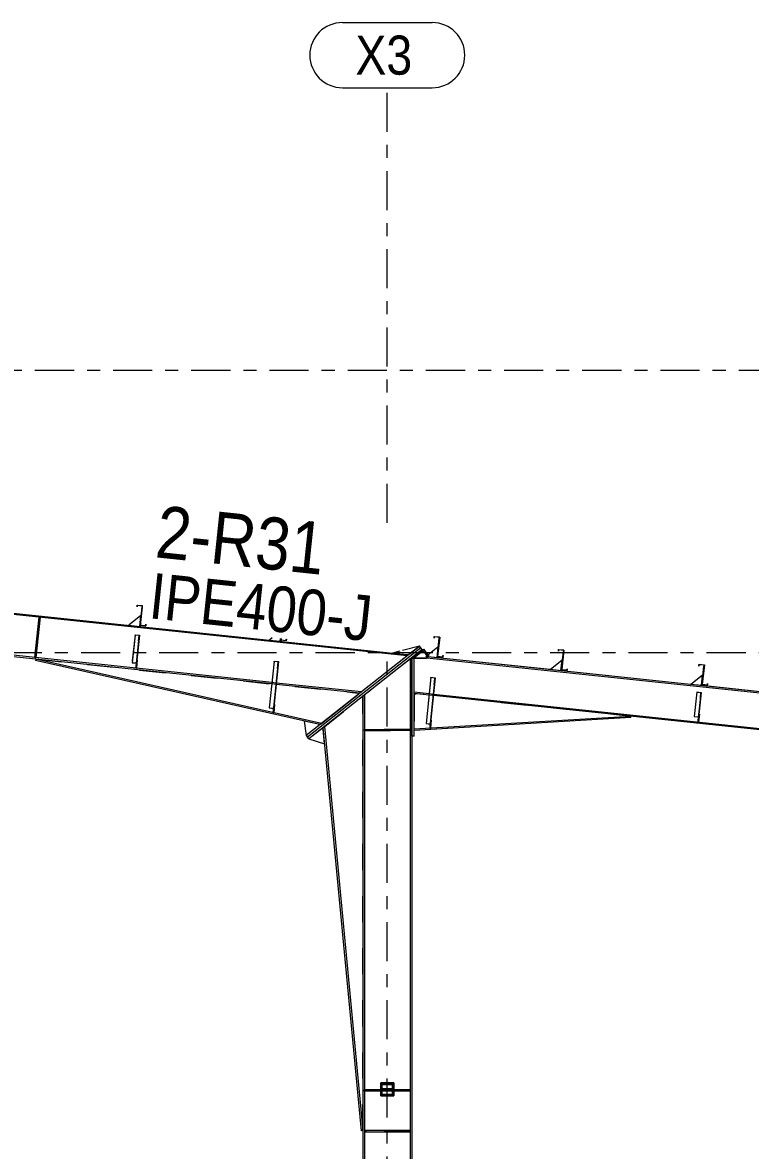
# Model space of a CAD drawing. Header units: millimetres. Extents: x -49 to 773, y -82 to 492.
# Drawn here: x 399.5 to 455.4, y 218.1 to 304.7 of the extents above; entities that cross this region are included whole.
import ezdxf

# ---------------------------------------------------------------- set-up
doc = ezdxf.new("R2010")
doc.units = ezdxf.units.MM
for name, pattern in [('XKITLINE00', [0]), ('XKITLINE02', [4, 2, -2]), ('XKITLINE03', [6, 3, -1, 1, -1])]:
    doc.linetypes.add(name, pattern=pattern)
for name, color, linetype, lineweight in [('Part', 2, 'Continuous', 0), ('PartMark', 7, 'Continuous', 0), ('S-grid', 1, 'Continuous', 0)]:
    doc.layers.add(name, color=color, linetype=linetype, lineweight=lineweight)
doc.styles.add('ARIAL', font='ARIAL.TTF')

# ---------------------------------------------------------------- blocks, each defined once
blk = doc.blocks.new('*A158')
at = {"layer": 'Part'}
blk.add_hatch(color=3, dxfattribs=at).paths.add_polyline_path([(451.254, 253.297), (451.256, 253.317), (451.588, 253.282), (451.546, 252.881), (451.529, 252.882), (451.569, 253.264)], flags=17)
blk = doc.blocks.new('*A238')
at = {"layer": 'Part'}
blk.add_hatch(color=3, dxfattribs=at).paths.add_polyline_path([(418.824, 255.669), (418.827, 255.696), (419.159, 255.661), (419.101, 255.113), (419.084, 255.115), (419.139, 255.635)], flags=17)
blk = doc.blocks.new('*A239')
at = {"layer": 'Part'}
blk.add_hatch(color=3, dxfattribs=at).paths.add_polyline_path([(408.144, 257.686), (408.146, 257.707), (408.477, 257.672), (408.433, 257.252), (408.416, 257.254), (408.459, 257.653)], flags=17)
blk = doc.blocks.new('*A240')
at = {"layer": 'Part'}
blk.add_hatch(color=3, dxfattribs=at).paths.add_polyline_path([(430.843, 254.426), (430.846, 254.453), (431.178, 254.418), (431.12, 253.874), (431.104, 253.876), (431.158, 254.393)], flags=17)
blk = doc.blocks.new('*A275')
at = {"layer": 'Part'}
blk.add_hatch(color=3, dxfattribs=at).paths.add_polyline_path([(419.732, 257.271), (419.744, 257.38), (419.759, 257.379), (419.746, 257.254), (419.331, 257.298), (419.489, 258.791), (419.104, 258.832), (419.093, 258.723), (419.078, 258.724), (419.091, 258.849), (419.505, 258.805), (419.348, 257.311)], flags=17)
blk = doc.blocks.new('*A276')
at = {"layer": 'Part'}
blk.add_hatch(color=3, dxfattribs=at).paths.add_polyline_path([(408.959, 258.407), (408.97, 258.517), (408.985, 258.515), (408.972, 258.391), (408.558, 258.434), (408.715, 259.928), (408.331, 259.968), (408.319, 259.859), (408.304, 259.861), (408.317, 259.985), (408.732, 259.941), (408.574, 258.448)], flags=17)
blk = doc.blocks.new('*A277')
at = {"layer": 'Part'}
blk.add_hatch(color=3, dxfattribs=at).paths.add_polyline_path([(408.959, 258.407), (408.97, 258.517), (408.985, 258.515), (408.972, 258.391), (408.558, 258.434), (408.715, 259.928), (408.331, 259.968), (408.319, 259.859), (408.304, 259.861), (408.317, 259.985), (408.732, 259.941), (408.574, 258.448)], flags=17)
blk = doc.blocks.new('*A278')
at = {"layer": 'Part'}
blk.add_hatch(color=3, dxfattribs=at).paths.add_polyline_path([(431.749, 256.003), (431.761, 256.113), (431.775, 256.111), (431.762, 255.987), (431.348, 256.031), (431.505, 257.524), (431.121, 257.565), (431.109, 257.455), (431.094, 257.457), (431.108, 257.581), (431.522, 257.537), (431.364, 256.044)], flags=17)
blk = doc.blocks.new('*A280')
at = {"layer": 'Part'}
blk.add_hatch(color=3, dxfattribs=at).paths.add_polyline_path([(452.053, 253.862), (452.065, 253.971), (452.079, 253.97), (452.066, 253.845), (451.652, 253.889), (451.809, 255.382), (451.425, 255.423), (451.413, 255.314), (451.399, 255.315), (451.412, 255.439), (451.826, 255.396), (451.668, 253.902)], flags=17)
blk = doc.blocks.new('*A282')
at = {"layer": 'Part'}
h = blk.add_hatch(color=3, dxfattribs=at)
h.paths.add_polyline_path([(427.083, 222.394), (427.083, 223.228), (427.917, 223.228), (427.917, 222.394)], flags=17)
h.paths.add_polyline_path([(427.117, 223.194), (427.117, 222.428), (427.883, 222.428), (427.883, 223.194)])
blk = doc.blocks.new('*A285')
at = {"layer": 'Part'}
blk.add_hatch(color=3, dxfattribs=at).paths.add_polyline_path([(441.279, 254.998), (441.291, 255.108), (441.306, 255.106), (441.293, 254.982), (440.878, 255.025), (441.036, 256.519), (440.651, 256.559), (440.64, 256.45), (440.625, 256.451), (440.638, 256.576), (441.052, 256.532), (440.895, 255.039)], flags=17)
blk = doc.blocks.new('*A286')
at = {"layer": 'Part'}
blk.add_hatch(color=3, dxfattribs=at).paths.add_polyline_path([(431.749, 256.003), (431.761, 256.113), (431.775, 256.111), (431.762, 255.987), (431.348, 256.031), (431.505, 257.524), (431.121, 257.565), (431.109, 257.455), (431.094, 257.457), (431.108, 257.581), (431.522, 257.537), (431.364, 256.044)], flags=17)
blk = doc.blocks.new('*A288')
at = {"layer": 'Part'}
blk.add_hatch(color=3, dxfattribs=at).paths.add_polyline_path([(452.053, 253.862), (452.065, 253.971), (452.079, 253.97), (452.066, 253.845), (451.652, 253.889), (451.809, 255.382), (451.425, 255.423), (451.413, 255.314), (451.399, 255.315), (451.412, 255.439), (451.826, 255.396), (451.668, 253.902)], flags=17)
blk = doc.blocks.new('*A291')
at = {"layer": 'Part'}
blk.add_hatch(color=3, dxfattribs=at).paths.add_polyline_path([(441.279, 254.998), (441.291, 255.108), (441.306, 255.106), (441.293, 254.982), (440.878, 255.025), (441.036, 256.519), (440.651, 256.559), (440.64, 256.45), (440.625, 256.451), (440.638, 256.576), (441.052, 256.532), (440.895, 255.039)], flags=17)
blk = doc.blocks.new('*A292')
at = {"layer": 'Part'}
blk.add_hatch(color=3, dxfattribs=at).paths.add_polyline_path([(419.732, 257.271), (419.744, 257.38), (419.759, 257.379), (419.746, 257.254), (419.331, 257.298), (419.489, 258.791), (419.104, 258.832), (419.093, 258.723), (419.078, 258.724), (419.091, 258.849), (419.505, 258.805), (419.348, 257.311)], flags=17)
blk = doc.blocks.new('*A1010')
at = {"layer": 'S-grid', "color": 1, "linetype": 'XKITLINE03', "lineweight": 0}
blk.add_line((316.464, 278.019), (549.236, 278.019), dxfattribs=at)
blk = doc.blocks.new('*A1011')
at = {"layer": 'S-grid', "color": 1, "linetype": 'XKITLINE03', "lineweight": 0}
blk.add_line((-10, 256.353), (505.59, 256.353), dxfattribs=at)
blk = doc.blocks.new('*A1017')
at = {"layer": 'Part', "color": 7, "linetype": 'XKITLINE02', "lineweight": 0}
for p, q in [((430.257, 256.491), (429.542, 255.927)), ((430.627, 256.022), (430.257, 256.491)), ((429.558, 255.927), (429.542, 255.927)), ((430.627, 256.022), (430.526, 255.941))]:
    blk.add_line(p, q, dxfattribs=at)
at = {"layer": 'Part', "color": 2, "linetype": 'XKITLINE00', "lineweight": 0}
for p, q in [((430.509, 255.927), (429.558, 255.927)), ((430.526, 255.941), (430.509, 255.927))]:
    blk.add_line(p, q, dxfattribs=at)
blk = doc.blocks.new('*A1019')
at = {"layer": 'Part', "color": 7, "linetype": 'XKITLINE02', "lineweight": 0}
for p, q in [((451.412, 251.618), (451.347, 250.997)), ((451.36, 251.121), (451.401, 251.117)), ((451.388, 250.992), (451.454, 251.614)), ((451.454, 251.614), (451.412, 251.618)), ((451.347, 250.997), (451.388, 250.992))]:
    blk.add_line(p, q, dxfattribs=at)
blk = doc.blocks.new('*A1020')
at = {"layer": 'Part', "color": 2, "linetype": 'XKITLINE00', "lineweight": 0}
for p, q in [((451.254, 253.297), (451.058, 251.436)), ((451.254, 253.297), (451.256, 253.317)), ((451.569, 253.264), (451.254, 253.297)), ((451.256, 253.317), (451.588, 253.282)), ((451.529, 252.882), (451.346, 251.143)), ((451.588, 253.282), (451.384, 251.347)), ((451.529, 252.882), (451.569, 253.264)), ((451.529, 252.882), (451.546, 252.881)), ((451.058, 251.436), (451.373, 251.403)), ((451.346, 251.143), (451.362, 251.141))]:
    blk.add_line(p, q, dxfattribs=at)
at = {"layer": 'Part', "color": 7, "linetype": 'XKITLINE02', "lineweight": 0}
for p, q in [((451.059, 251.449), (451.391, 251.415)), ((451.362, 251.141), (451.384, 251.347))]:
    blk.add_line(p, q, dxfattribs=at)
blk = doc.blocks.new('*A1021')
at = {"layer": 'Part', "color": 2, "linetype": 'XKITLINE00', "lineweight": 0}
for p, q in [((439.999, 255.034), (440.916, 255.776)), ((440.828, 254.947), (439.999, 255.034))]:
    blk.add_line(p, q, dxfattribs=at)
at = {"layer": 'Part', "color": 7, "linetype": 'XKITLINE02', "lineweight": 0}
blk.add_line((440.828, 254.947), (440.916, 255.776), dxfattribs=at)
blk = doc.blocks.new('*A1023')
at = {"layer": 'Part', "color": 2, "linetype": 'XKITLINE00', "lineweight": 0}
for p, q in [((451.347, 250.997), (451.384, 251.347)), ((451.454, 251.614), (451.388, 250.992)), ((451.412, 251.618), (451.454, 251.614))]:
    blk.add_line(p, q, dxfattribs=at)
at = {"layer": 'Part', "color": 7, "linetype": 'XKITLINE02', "lineweight": 0}
for p, q in [((451.36, 251.121), (451.401, 251.117)), ((451.384, 251.347), (451.412, 251.618)), ((451.388, 250.992), (451.347, 250.997))]:
    blk.add_line(p, q, dxfattribs=at)
blk = doc.blocks.new('*A1024')
at = {"layer": 'Part', "color": 7, "linetype": 'XKITLINE02', "lineweight": 0}
for p, q in [((451.256, 253.317), (451.058, 251.436)), ((451.569, 253.264), (451.346, 251.143)), ((451.362, 251.141), (451.588, 253.282)), ((451.058, 251.436), (451.373, 251.403)), ((451.059, 251.449), (451.391, 251.415)), ((451.346, 251.143), (451.362, 251.141))]:
    blk.add_line(p, q, dxfattribs=at)
blk = doc.blocks.new('*A1025')
at = {"layer": 'Part', "color": 2, "linetype": 'XKITLINE00', "lineweight": 0}
for p, q in [((450.773, 253.898), (451.689, 254.639)), ((451.602, 253.81), (450.773, 253.898))]:
    blk.add_line(p, q, dxfattribs=at)
at = {"layer": 'Part', "color": 7, "linetype": 'XKITLINE02', "lineweight": 0}
blk.add_line((451.602, 253.81), (451.689, 254.639), dxfattribs=at)
blk = doc.blocks.new('*A1026')
at = {"layer": 'Part', "color": 2, "linetype": 'XKITLINE00', "lineweight": 0}
for p, q in [((451.759, 255.302), (451.602, 253.81)), ((451.801, 255.298), (451.759, 255.302)), ((451.643, 253.806), (451.602, 253.81)), ((451.652, 253.889), (451.643, 253.806))]:
    blk.add_line(p, q, dxfattribs=at)
at = {"layer": 'Part', "color": 7, "linetype": 'XKITLINE02', "lineweight": 0}
blk.add_line((451.652, 253.889), (451.801, 255.298), dxfattribs=at)
blk = doc.blocks.new('*A1027')
at = {"layer": 'Part', "color": 2, "linetype": 'XKITLINE00', "lineweight": 0}
for p, q in [((440.986, 256.439), (440.828, 254.947)), ((441.027, 256.434), (440.986, 256.439)), ((440.87, 254.942), (440.828, 254.947)), ((440.878, 255.025), (440.87, 254.942))]:
    blk.add_line(p, q, dxfattribs=at)
at = {"layer": 'Part', "color": 7, "linetype": 'XKITLINE02', "lineweight": 0}
blk.add_line((440.878, 255.025), (441.027, 256.434), dxfattribs=at)
blk = doc.blocks.new('*A1306')
at = {"layer": 'S-grid', "color": 1, "linetype": 'XKITLINE03', "lineweight": 0}
for p, q in [((427.5, 266.308), (427.5, 299.704)), ((427.5, 160.659), (427.5, 256.554))]:
    blk.add_line(p, q, dxfattribs=at)
at = {"layer": 'S-grid', "color": 3, "style": 'ARIAL', "width": 0.85}
blk.add_text('X3', height=3, dxfattribs=at).set_placement((425.053, 300.704))
blk = doc.blocks.new('*A1307')
at = {"layer": 'Part', "color": 2, "linetype": 'XKITLINE00', "lineweight": 0}
for p, q in [((429.016, 256.084), (330.037, 266.524)), ((330.048, 266.632), (429.138, 256.18)), ((418.641, 253.935), (332.784, 262.991)), ((418.653, 254.043), (332.796, 263.099)), ((425.388, 253.224), (418.973, 253.9)), ((425.509, 253.32), (418.984, 254.008))]:
    blk.add_line(p, q, dxfattribs=at)
at = {"layer": 'Part', "color": 7, "linetype": 'XKITLINE02', "lineweight": 0}
for p, q in [((429.138, 256.18), (425.388, 253.224)), ((418.973, 253.9), (418.641, 253.935)), ((418.984, 254.008), (418.653, 254.043))]:
    blk.add_line(p, q, dxfattribs=at)
blk = doc.blocks.new('*A1324')
at = {"layer": 'Part', "color": 2, "linetype": 'XKITLINE00', "lineweight": 0}
for p, q in [((429.679, 253.19), (429.558, 253.081)), ((446.191, 251.448), (429.558, 250.461)), ((446.196, 251.357), (429.558, 250.369)), ((446.196, 251.357), (446.191, 251.448))]:
    blk.add_line(p, q, dxfattribs=at)
at = {"layer": 'Part', "color": 7, "linetype": 'XKITLINE02', "lineweight": 0}
for p, q in [((429.558, 253.081), (429.558, 250.369)), ((446.191, 251.448), (429.679, 253.19))]:
    blk.add_line(p, q, dxfattribs=at)
blk = doc.blocks.new('*A1325')
at = {"layer": 'Part', "color": 2, "linetype": 'XKITLINE00', "lineweight": 0}
for p, q in [((400.525, 255.846), (400.502, 255.74)), ((422.333, 250.816), (400.502, 255.74)), ((422.443, 250.902), (400.525, 255.846)), ((422.443, 250.902), (425.29, 253.149)), ((425.264, 253.237), (425.291, 253.147)), ((425.29, 253.149), (425.264, 253.237)), ((425.291, 253.147), (425.29, 253.149))]:
    blk.add_line(p, q, dxfattribs=at)
at = {"layer": 'Part', "color": 7, "linetype": 'XKITLINE02', "lineweight": 0}
for p, q in [((400.525, 255.846), (425.264, 253.237)), ((422.333, 250.816), (425.291, 253.147))]:
    blk.add_line(p, q, dxfattribs=at)
blk = doc.blocks.new('*A1326')
at = {"layer": 'Part', "color": 7, "linetype": 'XKITLINE02', "lineweight": 0}
for p, q in [((418.827, 255.696), (418.447, 252.094)), ((419.139, 255.635), (418.742, 251.871)), ((418.759, 251.869), (419.159, 255.661)), ((418.447, 252.094), (418.762, 252.061)), ((418.448, 252.104), (418.78, 252.069)), ((418.742, 251.871), (418.759, 251.869))]:
    blk.add_line(p, q, dxfattribs=at)
blk = doc.blocks.new('*A1327')
at = {"layer": 'Part', "color": 7, "linetype": 'XKITLINE02', "lineweight": 0}
for p, q in [((418.81, 252.358), (418.745, 251.736)), ((418.786, 251.732), (418.852, 252.353)), ((418.852, 252.353), (418.81, 252.358)), ((418.745, 251.736), (418.786, 251.732)), ((418.758, 251.861), (418.799, 251.856))]:
    blk.add_line(p, q, dxfattribs=at)
blk = doc.blocks.new('*A1328')
at = {"layer": 'Part', "color": 2, "linetype": 'XKITLINE00', "lineweight": 0}
for p, q in [((419.302, 257.418), (419.281, 257.22)), ((419.331, 257.298), (419.323, 257.215))]:
    blk.add_line(p, q, dxfattribs=at)
at = {"layer": 'Part', "color": 7, "linetype": 'XKITLINE02', "lineweight": 0}
for p, q in [((419.323, 257.215), (419.281, 257.22)), ((419.331, 257.298), (419.344, 257.414))]:
    blk.add_line(p, q, dxfattribs=at)
blk = doc.blocks.new('*A1329')
at = {"layer": 'Part', "color": 2, "linetype": 'XKITLINE00', "lineweight": 0}
for p, q in [((418.745, 251.736), (418.789, 252.155)), ((418.852, 252.353), (418.786, 251.732)), ((418.81, 252.358), (418.852, 252.353)), ((418.786, 251.732), (418.745, 251.736))]:
    blk.add_line(p, q, dxfattribs=at)
at = {"layer": 'Part', "color": 7, "linetype": 'XKITLINE02', "lineweight": 0}
for p, q in [((418.789, 252.155), (418.81, 252.358)), ((418.758, 251.861), (418.799, 251.856))]:
    blk.add_line(p, q, dxfattribs=at)
blk = doc.blocks.new('*A1330')
at = {"layer": 'Part', "color": 2, "linetype": 'XKITLINE00', "lineweight": 0}
blk.add_line((418.672, 257.485), (418.452, 257.307), dxfattribs=at)
at = {"layer": 'Part', "color": 7, "linetype": 'XKITLINE02', "lineweight": 0}
for p, q in [((418.452, 257.307), (419.281, 257.22)), ((419.281, 257.22), (419.302, 257.418))]:
    blk.add_line(p, q, dxfattribs=at)
blk = doc.blocks.new('*A1331')
at = {"layer": 'Part', "color": 2, "linetype": 'XKITLINE00', "lineweight": 0}
for p, q in [((418.824, 255.669), (418.447, 252.094)), ((419.159, 255.661), (418.789, 252.155)), ((418.824, 255.669), (418.827, 255.696)), ((419.139, 255.635), (418.824, 255.669)), ((418.827, 255.696), (419.159, 255.661)), ((419.084, 255.115), (419.139, 255.635)), ((419.084, 255.115), (418.742, 251.871)), ((419.084, 255.115), (419.101, 255.113)), ((418.447, 252.094), (418.762, 252.061)), ((418.742, 251.871), (418.759, 251.869))]:
    blk.add_line(p, q, dxfattribs=at)
at = {"layer": 'Part', "color": 7, "linetype": 'XKITLINE02', "lineweight": 0}
for p, q in [((418.448, 252.104), (418.78, 252.069)), ((418.759, 251.869), (418.789, 252.155))]:
    blk.add_line(p, q, dxfattribs=at)
blk = doc.blocks.new('*A1332')
at = {"layer": 'Part', "color": 2, "linetype": 'XKITLINE00', "lineweight": 0}
blk.add_line((408.595, 259.185), (407.679, 258.443), dxfattribs=at)
at = {"layer": 'Part', "color": 7, "linetype": 'XKITLINE02', "lineweight": 0}
for p, q in [((408.508, 258.356), (408.595, 259.185)), ((407.679, 258.443), (408.508, 258.356))]:
    blk.add_line(p, q, dxfattribs=at)
blk = doc.blocks.new('*A1333')
at = {"layer": 'Part', "color": 2, "linetype": 'XKITLINE00', "lineweight": 0}
for p, q in [((408.211, 255.144), (408.249, 255.506)), ((408.318, 255.762), (408.252, 255.14)), ((408.276, 255.766), (408.318, 255.762))]:
    blk.add_line(p, q, dxfattribs=at)
at = {"layer": 'Part', "color": 7, "linetype": 'XKITLINE02', "lineweight": 0}
for p, q in [((408.249, 255.506), (408.276, 255.766)), ((408.252, 255.14), (408.211, 255.144)), ((408.224, 255.269), (408.265, 255.264))]:
    blk.add_line(p, q, dxfattribs=at)
blk = doc.blocks.new('*A1334')
at = {"layer": 'Part', "color": 2, "linetype": 'XKITLINE00', "lineweight": 0}
for p, q in [((408.665, 259.848), (408.508, 258.356)), ((408.706, 259.843), (408.665, 259.848)), ((408.558, 258.434), (408.549, 258.352))]:
    blk.add_line(p, q, dxfattribs=at)
at = {"layer": 'Part', "color": 7, "linetype": 'XKITLINE02', "lineweight": 0}
for p, q in [((408.558, 258.434), (408.706, 259.843)), ((408.549, 258.352), (408.508, 258.356))]:
    blk.add_line(p, q, dxfattribs=at)
blk = doc.blocks.new('*A1335')
at = {"layer": 'Part', "color": 7, "linetype": 'XKITLINE02', "lineweight": 0}
for p, q in [((408.276, 255.766), (408.211, 255.144)), ((408.252, 255.14), (408.318, 255.762)), ((408.318, 255.762), (408.276, 255.766)), ((408.211, 255.144), (408.252, 255.14)), ((408.224, 255.269), (408.265, 255.264))]:
    blk.add_line(p, q, dxfattribs=at)
blk = doc.blocks.new('*A1336')
at = {"layer": 'Part', "color": 7, "linetype": 'XKITLINE02', "lineweight": 0}
for p, q in [((408.146, 257.707), (407.92, 255.568)), ((408.459, 257.653), (408.209, 255.286)), ((408.225, 255.284), (408.477, 257.672)), ((407.92, 255.568), (408.235, 255.534)), ((407.922, 255.581), (408.253, 255.546)), ((408.209, 255.286), (408.225, 255.284))]:
    blk.add_line(p, q, dxfattribs=at)
blk = doc.blocks.new('*A1337')
at = {"layer": 'Part', "color": 2, "linetype": 'XKITLINE00', "lineweight": 0}
for p, q in [((408.144, 257.686), (407.92, 255.568)), ((408.144, 257.686), (408.146, 257.707)), ((408.459, 257.653), (408.144, 257.686)), ((408.146, 257.707), (408.477, 257.672)), ((408.416, 257.254), (408.209, 255.286)), ((408.477, 257.672), (408.249, 255.506)), ((408.416, 257.254), (408.459, 257.653)), ((408.416, 257.254), (408.433, 257.252)), ((407.92, 255.568), (408.235, 255.534)), ((408.209, 255.286), (408.225, 255.284))]:
    blk.add_line(p, q, dxfattribs=at)
at = {"layer": 'Part', "color": 7, "linetype": 'XKITLINE02', "lineweight": 0}
for p, q in [((407.922, 255.581), (408.253, 255.546)), ((408.225, 255.284), (408.249, 255.506))]:
    blk.add_line(p, q, dxfattribs=at)
blk = doc.blocks.new('*A1338')
at = {"layer": 'Part', "color": 7, "linetype": 'XKITLINE02', "lineweight": 0}
for p, q in [((422.473, 250.501), (421.484, 249.722)), ((422.689, 249.334), (422.583, 250.454))]:
    blk.add_line(p, q, dxfattribs=at)
at = {"layer": 'Part', "color": 2, "linetype": 'XKITLINE00', "lineweight": 0}
for p, q in [((422.583, 250.454), (422.473, 250.501)), ((421.484, 249.722), (422.689, 249.334))]:
    blk.add_line(p, q, dxfattribs=at)
blk = doc.blocks.new('*A1339')
at = {"layer": 'Part', "color": 2, "linetype": 'XKITLINE00', "lineweight": 0}
for p, q in [((421.114, 251.091), (421.278, 249.984)), ((422.211, 250.843), (422.235, 250.738))]:
    blk.add_line(p, q, dxfattribs=at)
at = {"layer": 'Part', "color": 7, "linetype": 'XKITLINE02', "lineweight": 0}
for p, q in [((422.211, 250.843), (421.114, 251.091)), ((422.235, 250.738), (421.278, 249.984))]:
    blk.add_line(p, q, dxfattribs=at)
blk = doc.blocks.new('*A1340')
at = {"layer": 'Part', "color": 2, "linetype": 'XKITLINE00', "lineweight": 0}
for p, q in [((429.982, 256.845), (421.278, 249.984)), ((430.085, 256.715), (421.381, 249.853)), ((430.085, 256.715), (429.982, 256.845)), ((421.278, 249.984), (421.381, 249.853))]:
    blk.add_line(p, q, dxfattribs=at)
blk = doc.blocks.new('*A1341')
at = {"layer": 'Part', "color": 2, "linetype": 'XKITLINE00', "lineweight": 0}
for p, q in [((430.085, 256.715), (421.381, 249.853)), ((430.188, 256.584), (421.484, 249.722)), ((430.188, 256.584), (430.085, 256.715)), ((421.484, 249.722), (421.381, 249.853))]:
    blk.add_line(p, q, dxfattribs=at)
blk = doc.blocks.new('*A1342')
at = {"layer": 'Part', "color": 7, "linetype": 'XKITLINE02', "lineweight": 0}
for p, q in [((430.846, 254.453), (430.471, 250.892)), ((431.158, 254.393), (430.765, 250.667)), ((430.782, 250.666), (431.178, 254.418)), ((430.471, 250.892), (430.786, 250.859)), ((430.472, 250.902), (430.803, 250.867)), ((430.765, 250.667), (430.782, 250.666))]:
    blk.add_line(p, q, dxfattribs=at)
blk = doc.blocks.new('*A1343')
at = {"layer": 'Part', "color": 7, "linetype": 'XKITLINE02', "lineweight": 0}
for p, q in [((430.834, 251.155), (430.768, 250.533)), ((430.81, 250.529), (430.875, 251.15)), ((430.875, 251.15), (430.834, 251.155)), ((430.768, 250.533), (430.81, 250.529)), ((430.781, 250.657), (430.823, 250.653))]:
    blk.add_line(p, q, dxfattribs=at)
blk = doc.blocks.new('*A1344')
at = {"layer": 'Part', "color": 2, "linetype": 'XKITLINE00', "lineweight": 0}
for p, q in [((430.843, 254.426), (430.471, 250.892)), ((431.104, 253.876), (430.765, 250.667)), ((431.178, 254.418), (430.812, 250.95)), ((430.843, 254.426), (430.846, 254.453)), ((431.158, 254.393), (430.843, 254.426)), ((430.846, 254.453), (431.178, 254.418)), ((431.104, 253.876), (431.158, 254.393)), ((431.104, 253.876), (431.12, 253.874)), ((430.471, 250.892), (430.786, 250.859)), ((430.765, 250.667), (430.782, 250.666))]:
    blk.add_line(p, q, dxfattribs=at)
at = {"layer": 'Part', "color": 7, "linetype": 'XKITLINE02', "lineweight": 0}
for p, q in [((430.472, 250.902), (430.803, 250.867)), ((430.782, 250.666), (430.812, 250.95))]:
    blk.add_line(p, q, dxfattribs=at)
blk = doc.blocks.new('*A1345')
at = {"layer": 'Part', "color": 2, "linetype": 'XKITLINE00', "lineweight": 0}
for p, q in [((428.451, 256.453), (427.894, 256.311)), ((429.982, 256.845), (428.67, 256.51)), ((429.013, 256.193), (429.236, 256.257))]:
    blk.add_line(p, q, dxfattribs=at)
at = {"layer": 'Part', "color": 7, "linetype": 'XKITLINE02', "lineweight": 0}
for p, q in [((427.894, 256.311), (429.013, 256.193)), ((429.236, 256.257), (429.982, 256.845))]:
    blk.add_line(p, q, dxfattribs=at)
blk = doc.blocks.new('*A1346')
at = {"layer": 'Part', "color": 2, "linetype": 'XKITLINE00', "lineweight": 0}
for p, q in [((431.455, 257.444), (431.298, 255.952)), ((431.497, 257.439), (431.455, 257.444)), ((431.339, 255.948), (431.298, 255.952)), ((431.348, 256.031), (431.339, 255.948))]:
    blk.add_line(p, q, dxfattribs=at)
at = {"layer": 'Part', "color": 7, "linetype": 'XKITLINE02', "lineweight": 0}
blk.add_line((431.348, 256.031), (431.497, 257.439), dxfattribs=at)
blk = doc.blocks.new('*A1347')
at = {"layer": 'Part', "color": 2, "linetype": 'XKITLINE00', "lineweight": 0}
for p, q in [((430.622, 256.163), (431.385, 256.781)), ((431.298, 255.952), (430.627, 256.023))]:
    blk.add_line(p, q, dxfattribs=at)
at = {"layer": 'Part', "color": 7, "linetype": 'XKITLINE02', "lineweight": 0}
for p, q in [((431.385, 256.781), (431.298, 255.952)), ((430.469, 256.04), (430.622, 256.163)), ((430.627, 256.023), (430.469, 256.04))]:
    blk.add_line(p, q, dxfattribs=at)
blk = doc.blocks.new('*A1348')
at = {"layer": 'Part', "color": 2, "linetype": 'XKITLINE00', "lineweight": 0}
for p, q in [((430.875, 251.15), (430.81, 250.536)), ((430.834, 251.155), (430.875, 251.15)), ((430.812, 250.95), (430.768, 250.533))]:
    blk.add_line(p, q, dxfattribs=at)
at = {"layer": 'Part', "color": 7, "linetype": 'XKITLINE02', "lineweight": 0}
for p, q in [((430.812, 250.95), (430.834, 251.155)), ((430.81, 250.529), (430.768, 250.533)), ((430.781, 250.657), (430.823, 250.653)), ((430.81, 250.536), (430.81, 250.529))]:
    blk.add_line(p, q, dxfattribs=at)
blk = doc.blocks.new('*A1349')
at = {"layer": 'Part', "color": 2, "linetype": 'XKITLINE00', "lineweight": 0}
for p, q in [((425.742, 250.442), (429.258, 250.442)), ((429.258, 250.359), (425.742, 250.359))]:
    blk.add_line(p, q, dxfattribs=at)
at = {"layer": 'Part', "color": 7, "linetype": 'XKITLINE02', "lineweight": 0}
for p, q in [((425.742, 250.359), (425.742, 250.442)), ((425.867, 250.359), (425.867, 250.442)), ((429.133, 250.359), (429.133, 250.442)), ((429.258, 250.442), (429.258, 250.359))]:
    blk.add_line(p, q, dxfattribs=at)
blk = doc.blocks.new('*A1350')
at = {"layer": 'Part', "color": 7, "linetype": 'XKITLINE02', "lineweight": 0}
for p, q in [((429.258, 250.442), (425.742, 250.442)), ((425.742, 250.359), (425.742, 250.442)), ((425.742, 250.359), (429.258, 250.359)), ((425.867, 250.359), (425.867, 250.442)), ((429.133, 250.359), (429.133, 250.442)), ((429.258, 250.359), (429.258, 250.442))]:
    blk.add_line(p, q, dxfattribs=at)
blk = doc.blocks.new('*A1351')
at = {"layer": 'Part', "color": 2, "linetype": 'XKITLINE00', "lineweight": 0}
for p, q in [((429.392, 249.927), (429.392, 255.927)), ((429.392, 255.927), (429.542, 255.927)), ((429.558, 255.927), (429.543, 255.927)), ((429.558, 249.927), (429.558, 255.927)), ((429.558, 249.927), (429.392, 249.927))]:
    blk.add_line(p, q, dxfattribs=at)
at = {"layer": 'Part', "color": 7, "linetype": 'XKITLINE02', "lineweight": 0}
for p, q in [((429.543, 255.927), (429.542, 255.927)), ((429.542, 255.927), (429.558, 255.927))]:
    blk.add_line(p, q, dxfattribs=at)
blk = doc.blocks.new('*A1352')
at = {"layer": 'Part', "color": 2, "linetype": 'XKITLINE00', "lineweight": 0}
for p, q in [((430.196, 256.569), (429.48, 256.005)), ((430.257, 256.491), (429.542, 255.927)), ((430.257, 256.491), (430.196, 256.569)), ((429.542, 255.927), (429.48, 256.005))]:
    blk.add_line(p, q, dxfattribs=at)
blk = doc.blocks.new('*A1353')
at = {"layer": 'Part', "color": 2, "linetype": 'XKITLINE00', "lineweight": 0}
for p, q in [((430.206, 256.556), (430.271, 256.608)), ((430.627, 256.022), (430.257, 256.491)), ((430.271, 256.608), (430.692, 256.074)), ((430.692, 256.074), (430.627, 256.022))]:
    blk.add_line(p, q, dxfattribs=at)
at = {"layer": 'Part', "color": 7, "linetype": 'XKITLINE02', "lineweight": 0}
blk.add_line((430.257, 256.491), (430.206, 256.556), dxfattribs=at)
blk = doc.blocks.new('*A1396')
at = {"layer": 'Part', "color": 7, "linetype": 'XKITLINE02', "lineweight": 0}
for p, q in [((400.781, 259.062), (400.454, 255.963)), ((400.537, 255.954), (400.864, 259.053)), ((400.768, 258.938), (400.851, 258.929)), ((400.864, 259.053), (400.781, 259.062)), ((400.454, 255.963), (400.537, 255.954)), ((400.467, 256.087), (400.55, 256.078))]:
    blk.add_line(p, q, dxfattribs=at)
blk = doc.blocks.new('*A1397')
at = {"layer": 'Part', "color": 2, "linetype": 'XKITLINE00', "lineweight": 0}
for p, q in [((400.454, 255.963), (400.781, 259.062)), ((400.864, 259.053), (400.537, 255.954))]:
    blk.add_line(p, q, dxfattribs=at)
at = {"layer": 'Part', "color": 7, "linetype": 'XKITLINE02', "lineweight": 0}
for p, q in [((400.768, 258.938), (400.851, 258.929)), ((400.864, 259.053), (400.781, 259.062)), ((400.537, 255.954), (400.454, 255.963)), ((400.55, 256.078), (400.467, 256.087))]:
    blk.add_line(p, q, dxfattribs=at)
blk = doc.blocks.new('*A1453')
at = {"layer": 'Part', "color": 2, "linetype": 'XKITLINE00', "lineweight": 0}
for p, q in [((419.331, 257.298), (419.344, 257.414)), ((419.746, 257.254), (419.331, 257.298)), ((419.358, 257.413), (419.348, 257.311)), ((419.348, 257.311), (419.732, 257.271)), ((419.732, 257.271), (419.743, 257.372)), ((419.743, 257.372), (419.744, 257.38)), ((419.744, 257.38), (419.759, 257.379)), ((419.758, 257.37), (419.746, 257.254)), ((419.759, 257.379), (419.758, 257.37))]:
    blk.add_line(p, q, dxfattribs=at)
blk = doc.blocks.new('*A1454')
at = {"layer": 'Part', "color": 2, "linetype": 'XKITLINE00', "lineweight": 0}
for p, q in [((419.331, 257.298), (419.344, 257.414)), ((419.746, 257.254), (419.331, 257.298)), ((419.358, 257.413), (419.348, 257.311)), ((419.348, 257.311), (419.732, 257.271)), ((419.732, 257.271), (419.743, 257.372)), ((419.743, 257.372), (419.744, 257.38)), ((419.744, 257.38), (419.759, 257.379)), ((419.758, 257.37), (419.746, 257.254)), ((419.759, 257.379), (419.758, 257.37))]:
    blk.add_line(p, q, dxfattribs=at)
blk = doc.blocks.new('*A1455')
at = {"layer": 'Part', "color": 2, "linetype": 'XKITLINE00', "lineweight": 0}
for p, q in [((408.304, 259.861), (408.317, 259.985)), ((408.319, 259.859), (408.304, 259.861)), ((408.317, 259.985), (408.719, 259.942)), ((408.331, 259.968), (408.319, 259.859)), ((408.715, 259.928), (408.331, 259.968)), ((408.558, 258.434), (408.715, 259.928)), ((408.719, 259.942), (408.732, 259.941)), ((408.972, 258.391), (408.558, 258.434)), ((408.585, 258.549), (408.574, 258.448)), ((408.574, 258.448), (408.959, 258.407)), ((408.959, 258.407), (408.969, 258.508)), ((408.969, 258.508), (408.97, 258.517)), ((408.97, 258.517), (408.985, 258.515)), ((408.984, 258.507), (408.972, 258.391)), ((408.985, 258.515), (408.984, 258.507))]:
    blk.add_line(p, q, dxfattribs=at)
blk = doc.blocks.new('*A1456')
at = {"layer": 'Part', "color": 2, "linetype": 'XKITLINE00', "lineweight": 0}
for p, q in [((408.304, 259.861), (408.317, 259.985)), ((408.319, 259.859), (408.304, 259.861)), ((408.317, 259.985), (408.719, 259.942)), ((408.331, 259.968), (408.319, 259.859)), ((408.715, 259.928), (408.331, 259.968)), ((408.558, 258.434), (408.715, 259.928)), ((408.719, 259.942), (408.732, 259.941)), ((408.972, 258.391), (408.558, 258.434)), ((408.585, 258.549), (408.574, 258.448)), ((408.574, 258.448), (408.959, 258.407)), ((408.959, 258.407), (408.969, 258.508)), ((408.969, 258.508), (408.97, 258.517)), ((408.97, 258.517), (408.985, 258.515)), ((408.984, 258.507), (408.972, 258.391)), ((408.985, 258.515), (408.984, 258.507))]:
    blk.add_line(p, q, dxfattribs=at)
blk = doc.blocks.new('*A1457')
at = {"layer": 'Part', "color": 2, "linetype": 'XKITLINE00', "lineweight": 0}
for p, q in [((431.094, 257.457), (431.108, 257.581)), ((431.109, 257.455), (431.094, 257.457)), ((431.108, 257.581), (431.522, 257.537)), ((431.121, 257.565), (431.109, 257.455)), ((431.505, 257.524), (431.121, 257.565)), ((431.348, 256.031), (431.505, 257.524)), ((431.522, 257.537), (431.364, 256.044)), ((431.762, 255.987), (431.348, 256.031)), ((431.364, 256.044), (431.749, 256.003)), ((431.749, 256.003), (431.761, 256.113)), ((431.761, 256.113), (431.775, 256.111)), ((431.775, 256.111), (431.762, 255.987))]:
    blk.add_line(p, q, dxfattribs=at)
blk = doc.blocks.new('*A1459')
at = {"layer": 'Part', "color": 2, "linetype": 'XKITLINE00', "lineweight": 0}
for p, q in [((451.399, 255.315), (451.412, 255.439)), ((451.412, 255.439), (451.826, 255.396)), ((451.425, 255.423), (451.413, 255.314)), ((451.809, 255.382), (451.425, 255.423)), ((451.826, 255.396), (451.668, 253.902)), ((451.413, 255.314), (451.399, 255.315)), ((451.652, 253.889), (451.809, 255.382)), ((452.066, 253.845), (451.652, 253.889)), ((451.668, 253.902), (452.053, 253.862)), ((452.053, 253.862), (452.065, 253.971)), ((452.065, 253.971), (452.079, 253.97)), ((452.079, 253.97), (452.066, 253.845))]:
    blk.add_line(p, q, dxfattribs=at)
blk = doc.blocks.new('*A1460')
at = {"layer": 'Part', "color": 7, "linetype": 'XKITLINE02', "lineweight": 0}
for p, q in [((429.558, 253.203), (429.558, 255.927)), ((429.558, 255.927), (430.509, 255.927)), ((430.526, 255.941), (430.509, 255.927)), ((430.627, 256.023), (430.526, 255.941)), ((431.339, 255.948), (430.627, 256.023)), ((430.627, 256.023), (430.627, 256.022)), ((440.87, 254.942), (439.999, 255.034)), ((451.643, 253.806), (450.773, 253.898)), ((431.033, 253.047), (430.702, 253.082)), ((431.043, 253.138), (430.711, 253.173))]:
    blk.add_line(p, q, dxfattribs=at)
at = {"layer": 'Part', "color": 2, "linetype": 'XKITLINE00', "lineweight": 0}
for p, q in [((430.627, 256.022), (430.526, 255.941)), ((430.526, 255.941), (525.192, 245.956)), ((524.768, 246.093), (430.627, 256.022)), ((439.999, 255.034), (431.339, 255.948)), ((450.773, 253.898), (440.87, 254.942)), ((461.547, 252.762), (451.643, 253.806)), ((430.711, 253.173), (429.558, 253.295)), ((430.702, 253.082), (429.558, 253.203)), ((525.317, 243.102), (431.033, 253.047)), ((525.317, 243.195), (431.043, 253.138))]:
    blk.add_line(p, q, dxfattribs=at)
blk = doc.blocks.new('*A1461')
at = {"layer": 'Part', "color": 7, "linetype": 'XKITLINE02', "lineweight": 0}
for p, q in [((429.375, 255.943), (425.625, 252.986)), ((425.742, 222.769), (425.742, 222.686)), ((429.258, 222.769), (429.258, 222.686)), ((429.375, 181.311), (425.625, 181.311))]:
    blk.add_line(p, q, dxfattribs=at)
at = {"layer": 'Part', "color": 2, "linetype": 'XKITLINE00', "lineweight": 0}
for p, q in [((429.258, 255.851), (429.258, 222.769)), ((429.375, 255.943), (429.375, 181.311)), ((425.625, 252.986), (425.625, 181.311)), ((425.742, 253.078), (425.742, 222.769)), ((425.742, 222.686), (425.742, 181.311)), ((429.258, 222.686), (429.258, 181.311))]:
    blk.add_line(p, q, dxfattribs=at)
blk = doc.blocks.new('*A1463')
at = {"layer": 'Part', "color": 7, "linetype": 'XKITLINE02', "lineweight": 0}
for p, q in [((427.917, 223.228), (427.083, 223.228)), ((427.083, 223.228), (427.083, 222.394)), ((427.117, 223.194), (427.883, 223.194)), ((427.117, 222.428), (427.117, 223.194)), ((427.883, 223.194), (427.883, 222.428)), ((427.917, 222.394), (427.917, 223.228)), ((427.083, 222.394), (427.917, 222.394)), ((427.883, 222.428), (427.117, 222.428))]:
    blk.add_line(p, q, dxfattribs=at)
blk = doc.blocks.new('*A1464')
at = {"layer": 'Part', "color": 7, "linetype": 'XKITLINE02', "lineweight": 0}
for p, q in [((422.571, 250.579), (425.528, 252.91)), ((425.528, 252.91), (425.625, 252.864)), ((425.625, 219.653), (425.625, 252.864)), ((425.625, 252.864), (425.625, 252.864)), ((425.625, 219.653), (425.625, 252.864)), ((425.625, 252.864), (425.625, 252.864))]:
    blk.add_line(p, q, dxfattribs=at)
at = {"layer": 'Part', "color": 2, "linetype": 'XKITLINE00', "lineweight": 0}
for p, q in [((425.625, 252.864), (425.528, 252.91)), ((425.509, 219.642), (422.571, 250.579)), ((422.68, 250.665), (425.625, 219.653)), ((425.625, 219.653), (425.509, 219.642))]:
    blk.add_line(p, q, dxfattribs=at)
blk = doc.blocks.new('*A1465')
at = {"layer": 'Part', "color": 2, "linetype": 'XKITLINE00', "lineweight": 0}
for p, q in [((427.083, 223.228), (427.083, 222.394)), ((427.083, 223.228), (427.917, 223.228)), ((427.117, 222.428), (427.117, 223.194)), ((427.117, 223.194), (427.883, 223.194)), ((427.883, 223.194), (427.883, 222.428)), ((427.917, 223.228), (427.917, 222.394)), ((427.917, 222.394), (427.083, 222.394)), ((427.883, 222.428), (427.117, 222.428))]:
    blk.add_line(p, q, dxfattribs=at)
blk = doc.blocks.new('*A1467')
at = {"layer": 'Part', "color": 7, "linetype": 'XKITLINE02', "lineweight": 0}
for p, q in [((429.258, 219.653), (425.742, 219.653)), ((425.742, 219.653), (425.742, 219.57)), ((429.258, 219.57), (425.742, 219.57)), ((425.867, 219.57), (425.867, 219.653)), ((429.133, 219.57), (429.133, 219.653)), ((429.258, 219.57), (429.258, 219.653))]:
    blk.add_line(p, q, dxfattribs=at)
blk = doc.blocks.new('*A1468')
at = {"layer": 'Part', "color": 2, "linetype": 'XKITLINE00', "lineweight": 0}
for p, q in [((429.258, 219.653), (425.742, 219.653)), ((425.742, 219.57), (429.258, 219.57))]:
    blk.add_line(p, q, dxfattribs=at)
at = {"layer": 'Part', "color": 7, "linetype": 'XKITLINE02', "lineweight": 0}
for p, q in [((425.742, 219.653), (425.742, 219.57)), ((425.867, 219.57), (425.867, 219.653)), ((429.133, 219.57), (429.133, 219.653)), ((429.258, 219.653), (429.258, 219.57))]:
    blk.add_line(p, q, dxfattribs=at)
blk = doc.blocks.new('*A1469')
at = {"layer": 'Part', "color": 2, "linetype": 'XKITLINE00', "lineweight": 0}
for p, q in [((427, 222.769), (425.742, 222.769)), ((425.742, 222.686), (425.742, 222.769)), ((427, 222.686), (425.742, 222.686)), ((429.258, 222.769), (428, 222.769)), ((429.258, 222.686), (428, 222.686)), ((429.258, 222.769), (429.258, 222.686))]:
    blk.add_line(p, q, dxfattribs=at)
at = {"layer": 'Part', "color": 7, "linetype": 'XKITLINE02', "lineweight": 0}
for p, q in [((425.867, 222.686), (425.867, 222.769)), ((428, 222.769), (427, 222.769)), ((428, 222.686), (427, 222.686)), ((429.133, 222.686), (429.133, 222.769))]:
    blk.add_line(p, q, dxfattribs=at)
blk = doc.blocks.new('*A1470')
at = {"layer": 'Part', "color": 7, "linetype": 'XKITLINE02', "lineweight": 0}
for p, q in [((427, 222.769), (427, 222.853)), ((427, 222.853), (428, 222.853)), ((428, 222.769), (427, 222.769)), ((428, 222.853), (428, 222.769))]:
    blk.add_line(p, q, dxfattribs=at)
blk = doc.blocks.new('*A1471')
at = {"layer": 'Part', "color": 2, "linetype": 'XKITLINE00', "lineweight": 0}
for p, q in [((428, 223.311), (427, 223.311)), ((427, 223.311), (427, 222.311)), ((428, 222.311), (428, 223.311)), ((427, 222.311), (428, 222.311))]:
    blk.add_line(p, q, dxfattribs=at)
blk = doc.blocks.new('*A1472')
at = {"layer": 'Part', "color": 7, "linetype": 'XKITLINE02', "lineweight": 0}
for p, q in [((429.258, 222.769), (425.742, 222.769)), ((425.742, 222.686), (425.742, 222.769)), ((429.258, 222.686), (425.742, 222.686)), ((425.867, 222.769), (425.867, 222.686)), ((429.133, 222.686), (429.133, 222.769)), ((429.258, 222.769), (429.258, 222.686))]:
    blk.add_line(p, q, dxfattribs=at)
blk = doc.blocks.new('*A1473')
at = {"layer": 'Part', "color": 7, "linetype": 'XKITLINE02', "lineweight": 0}
for p, q in [((427, 222.853), (427, 222.769)), ((428, 222.853), (427, 222.853)), ((427, 222.769), (428, 222.769)), ((428, 222.769), (428, 222.853))]:
    blk.add_line(p, q, dxfattribs=at)
blk = doc.blocks.new('*A1474')
at = {"layer": 'Part', "color": 7, "linetype": 'XKITLINE02', "lineweight": 0}
for p, q in [((427, 223.311), (428, 223.311)), ((427, 222.311), (427, 223.311)), ((428, 223.311), (428, 222.311)), ((428, 222.311), (427, 222.311))]:
    blk.add_line(p, q, dxfattribs=at)
blk = doc.blocks.new('*A1493')
at = {"layer": 'Part', "color": 2, "linetype": 'XKITLINE00', "lineweight": 0}
for p, q in [((440.625, 256.451), (440.638, 256.576)), ((440.64, 256.45), (440.625, 256.451)), ((440.638, 256.576), (441.052, 256.532)), ((440.651, 256.559), (440.64, 256.45)), ((441.036, 256.519), (440.651, 256.559)), ((440.878, 255.025), (441.036, 256.519)), ((441.052, 256.532), (440.895, 255.039)), ((441.293, 254.982), (440.878, 255.025)), ((440.895, 255.039), (441.279, 254.998)), ((441.279, 254.998), (441.291, 255.108)), ((441.291, 255.108), (441.306, 255.106)), ((441.306, 255.106), (441.293, 254.982))]:
    blk.add_line(p, q, dxfattribs=at)
blk = doc.blocks.new('*A1494')
at = {"layer": 'Part', "color": 2, "linetype": 'XKITLINE00', "lineweight": 0}
for p, q in [((431.094, 257.457), (431.108, 257.581)), ((431.109, 257.455), (431.094, 257.457)), ((431.108, 257.581), (431.522, 257.537)), ((431.121, 257.565), (431.109, 257.455)), ((431.505, 257.524), (431.121, 257.565)), ((431.348, 256.031), (431.505, 257.524)), ((431.522, 257.537), (431.364, 256.044)), ((431.762, 255.987), (431.348, 256.031)), ((431.364, 256.044), (431.749, 256.003)), ((431.749, 256.003), (431.761, 256.113)), ((431.761, 256.113), (431.775, 256.111)), ((431.775, 256.111), (431.762, 255.987))]:
    blk.add_line(p, q, dxfattribs=at)
blk = doc.blocks.new('*A1496')
at = {"layer": 'Part', "color": 2, "linetype": 'XKITLINE00', "lineweight": 0}
for p, q in [((451.399, 255.315), (451.412, 255.439)), ((451.412, 255.439), (451.826, 255.396)), ((451.425, 255.423), (451.413, 255.314)), ((451.809, 255.382), (451.425, 255.423)), ((451.826, 255.396), (451.668, 253.902)), ((451.413, 255.314), (451.399, 255.315)), ((451.652, 253.889), (451.809, 255.382)), ((452.066, 253.845), (451.652, 253.889)), ((451.668, 253.902), (452.053, 253.862)), ((452.053, 253.862), (452.065, 253.971)), ((452.065, 253.971), (452.079, 253.97)), ((452.079, 253.97), (452.066, 253.845))]:
    blk.add_line(p, q, dxfattribs=at)
blk = doc.blocks.new('*A1499')
at = {"layer": 'Part', "color": 2, "linetype": 'XKITLINE00', "lineweight": 0}
for p, q in [((440.625, 256.451), (440.638, 256.576)), ((440.64, 256.45), (440.625, 256.451)), ((440.638, 256.576), (441.052, 256.532)), ((440.651, 256.559), (440.64, 256.45)), ((441.036, 256.519), (440.651, 256.559)), ((440.878, 255.025), (441.036, 256.519)), ((441.052, 256.532), (440.895, 255.039)), ((441.293, 254.982), (440.878, 255.025)), ((440.895, 255.039), (441.279, 254.998)), ((441.279, 254.998), (441.291, 255.108)), ((441.291, 255.108), (441.306, 255.106)), ((441.306, 255.106), (441.293, 254.982))]:
    blk.add_line(p, q, dxfattribs=at)
blk = doc.blocks.new('*A1510')
at = {"layer": 'S-grid', "color": 1, "linetype": 'XKITLINE00', "lineweight": 0}
for p, q in [((424.053, 304.704), (430.947, 304.704)), ((424.053, 299.704), (430.947, 299.704))]:
    blk.add_line(p, q, dxfattribs=at)
for centre, start, end in [((424.053, 302.204), 90, 270), ((430.947, 302.204), 270, 90)]:
    blk.add_arc(centre, 2.5, start, end, dxfattribs=at)
blk = doc.blocks.new('*A2056')
at = {"layer": 'PartMark', "color": 3, "style": 'ARIAL', "width": 0.85}
blk.add_text('2-R31', height=4, rotation=-6.02179, dxfattribs=at).set_placement((409.615, 263.669))
at = {"layer": 'PartMark', "color": 7, "style": 'ARIAL', "width": 0.85}
blk.add_text('IPE400-J', height=3.5, rotation=-6.02179, dxfattribs=at).set_placement((409.122, 258.995))

msp = doc.modelspace()

# ---------------------------------------------------------------- block references
at = {"lineweight": 0}
for name in ['*A1510', '*A1306', '*A1010', '*A2056', '*A1307', '*A276', '*A277', '*A1455', '*A1456', '*A1334', '*A1396', '*A1397', '*A1332', '*A275', '*A292', '*A1011', '*A1336', '*A1337', '*A239', '*A1330', '*A1328', '*A1453', '*A1454', '*A278', '*A286', '*A1457', '*A1494', '*A1346', '*A1340', '*A1341', '*A1345', '*A1352', '*A1017', '*A1353', '*A1347', '*A285', '*A291', '*A1493', '*A1499', '*A1027', '*A1325', '*A1333', '*A1335', '*A1326', '*A1331', '*A238', '*A1461', '*A1351', '*A1460', '*A1021', '*A280', '*A288', '*A1459', '*A1496', '*A1025', '*A1026', '*A1342', '*A1344', '*A240', '*A1464', '*A1324', '*A1020', '*A1024', '*A158', '*A1327', '*A1329', '*A1339', '*A1343', '*A1348', '*A1019', '*A1023', '*A1338', '*A1349', '*A1350', '*A1469', '*A1472', '*A1471', '*A1474', '*A1470', '*A1473', '*A282', '*A1463', '*A1465', '*A1467', '*A1468']:
    msp.add_blockref(name, (0, 0), dxfattribs=at)

doc.saveas('drawing.dxf')
